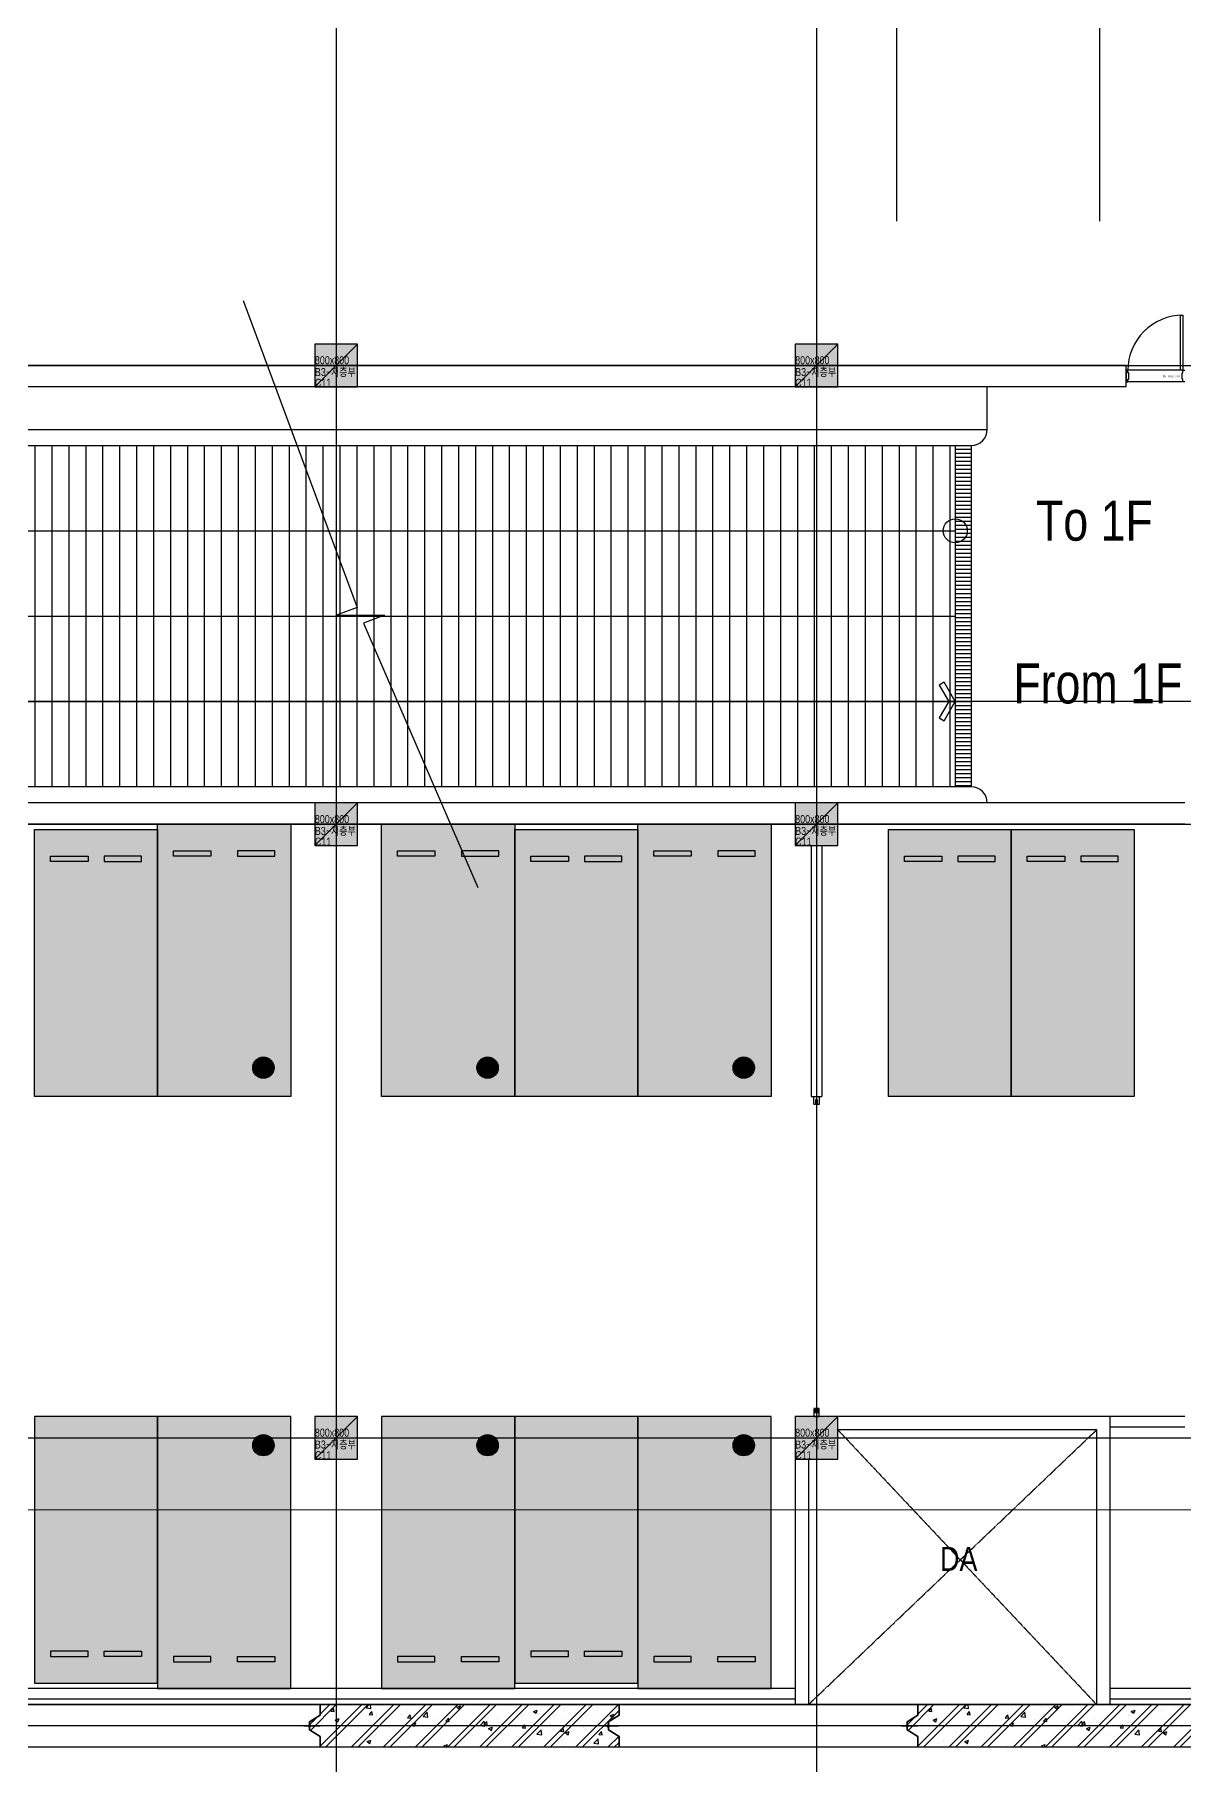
# Model space of a CAD drawing. Header units: millimetres. Extents: x -20379 to 476967, y -520228 to 220376.
# Drawn here: x 305094 to 326638, y -500660 to -468221 of the extents above; entities that cross this region are included whole.
import ezdxf
from ezdxf.enums import TextEntityAlignment as Align

# ---------------------------------------------------------------- set-up
doc = ezdxf.new("R2010")
doc.units = ezdxf.units.MM
doc.header["$MEASUREMENT"] = 0
for name, pattern in [('$0$X-COL-B2$0$HID', [1.5, 1, -0.5]), ('$0$X-F_EXIT_B2F$0$18$0$STYLE_19', [0.83328, 0.41656, -0.41672]), ('$0$X-GRID_B3~B1$0$CENTER2', [1.125, 0.75, -0.125, 0.125, -0.125])]:
    doc.linetypes.add(name, pattern=pattern)
doc.layers.get('Defpoints').update_dxf_attribs({"color": 145, "lineweight": 9})
doc.layers.add('$0$NDC_S_HATCH MATERIAL', color=8, linetype='Continuous', lineweight=9)
for name, color, linetype in [('$0$X-COL-B2$0$A-254', 254, 'Continuous'), ('$0$X-COL-B2$0$A-COL', 2, 'Continuous'), ('$0$X-COL-B2$0$A-CON', 2, 'Continuous'), ('$0$X-COL-B2$0$A-DOOR', 4, 'Continuous'), ('$0$X-COL-B2$0$A-DOORF', 9, 'Continuous'), ('$0$X-COL-B2$0$A-ELE4', 8, 'Continuous'), ('$0$X-COL-B2$0$A-HID1', 7, '$0$X-COL-B2$0$HID'), ('$0$X-DIAPHGRAM Wall PLAN$0$A-COL', 2, 'Continuous'), ('$0$X-DIAPHGRAM Wall PLAN$0$A-HAT', 9, 'Continuous'), ('$0$X-F_EXIT_B2F$0$A-SHUTTER', 4, 'Continuous'), ('$0$X-GRID_B3~B1$0$A-CEN1', 1, '$0$X-GRID_B3~B1$0$CENTER2'), ('$0$X-INT-B2$0$A-252', 252, 'Continuous'), ('$0$X-INT-B2$0$A-ELE4', 8, 'Continuous'), ('$0$X-INT-B2$0$A-PARK', 5, 'Continuous'), ('$0$X-INT-B2$0$A-PARK(\\M+3C8AE\\M+3C0E5)', 5, 'Continuous'), ('$0$X-INT-B2$0$A-SYM', 7, 'Continuous'), ('$0$X-INT-B2$0$A-WALB', 3, 'Continuous')]:
    doc.layers.add(name, color=color, linetype=linetype)
doc.styles.add('$0$X-COL-B2$0$Hrtext', font='arial.ttf', dxfattribs={"width": 0.8})
doc.styles.add('$0$X-COL-B2$0$X-PLAN$0$Standard', font='')
doc.styles.add('$0$X-GRID_B3~B1$0$Heerim', font='', dxfattribs={"width": 0.8})
doc.styles.add('$0$X-INT-B2$0$Hrtext', font='arial.ttf', dxfattribs={"width": 0.8})
doc.styles.get('$0$X-COL-B2$0$X-PLAN$0$Standard').set_extended_font_data('DotumChe')
doc.styles.get('$0$X-GRID_B3~B1$0$Heerim').set_extended_font_data('Dotum')

# ---------------------------------------------------------------- blocks, each defined once
blk = doc.blocks.new('$0$258')
at = {"layer": '$0$X-COL-B2$0$A-254'}
h = blk.add_hatch(color=256, dxfattribs=at)
h.dxf.hatch_style = 1
h.paths.add_polyline_path([(409447, -160731), (408647, -160731), (408647, -161531), (409447, -161531)])
h = blk.add_hatch(color=256, dxfattribs=at)
h.dxf.hatch_style = 1
h.paths.add_polyline_path([(418447, -160731), (417647, -160731), (417647, -161531), (418447, -161531)])
h = blk.add_hatch(color=256, dxfattribs=at)
h.dxf.hatch_style = 1
h.paths.add_polyline_path([(409447, -169331), (408647, -169331), (408647, -170131), (409447, -170131)])
h = blk.add_hatch(color=256, dxfattribs=at)
h.dxf.hatch_style = 1
h.paths.add_polyline_path([(418447, -169331), (417647, -169331), (417647, -170131), (418447, -170131)])
h = blk.add_hatch(color=256, dxfattribs=at)
h.dxf.hatch_style = 1
h.paths.add_polyline_path([(409447, -180831), (408647, -180831), (408647, -181631), (409447, -181631)])
h = blk.add_hatch(color=256, dxfattribs=at)
h.dxf.hatch_style = 1
h.paths.add_polyline_path([(418447, -180831), (417647, -180831), (417647, -181631), (418447, -181631)])
at = {"layer": '$0$X-INT-B2$0$A-PARK'}
h = blk.add_hatch(color=254, dxfattribs=at)
h.dxf.hatch_style = 1
h.paths.add_polyline_path([(405697, -169831), (405697, -174831), (403397, -174831), (403397, -169831)])
h = blk.add_hatch(color=254, dxfattribs=at)
h.dxf.hatch_style = 1
h.paths.add_polyline_path([(414697, -169831), (414697, -174831), (412397, -174831), (412397, -169831)])
h = blk.add_hatch(color=254, dxfattribs=at)
h.dxf.hatch_style = 1
h.paths.add_polyline_path([(421697, -169831), (421697, -174831), (419397, -174831), (419397, -169831)])
h = blk.add_hatch(color=254, dxfattribs=at)
h.dxf.hatch_style = 1
h.paths.add_polyline_path([(423997, -169831), (423997, -174831), (421697, -174831), (421697, -169831)])
h = blk.add_hatch(color=254, dxfattribs=at)
h.dxf.hatch_style = 1
h.paths.add_polyline_path([(405697, -185831), (405697, -180831), (403397, -180831), (403397, -185831)])
h = blk.add_hatch(color=254, dxfattribs=at)
h.dxf.hatch_style = 1
h.paths.add_polyline_path([(414697, -185831), (414697, -180831), (412397, -180831), (412397, -185831)])
at = {"layer": '$0$X-INT-B2$0$A-PARK(\\M+3C8AE\\M+3C0E5)'}
h = blk.add_hatch(color=251, dxfattribs=at)
h.dxf.hatch_style = 1
edge = h.paths.add_edge_path()
edge.add_arc((407684, -174292), 200, 0, 360)
h = blk.add_hatch(color=251, dxfattribs=at)
h.dxf.hatch_style = 1
edge = h.paths.add_edge_path()
edge.add_arc((411884, -174292), 200, 0, 360)
h = blk.add_hatch(color=251, dxfattribs=at)
h.dxf.hatch_style = 1
edge = h.paths.add_edge_path()
edge.add_arc((416684, -174292), 200, 0, 360)
h = blk.add_hatch(color=251, dxfattribs=at)
h.dxf.hatch_style = 1
edge = h.paths.add_edge_path()
edge.add_arc((407684, -181369), 200, 0, 360)
h = blk.add_hatch(color=251, dxfattribs=at)
h.dxf.hatch_style = 1
edge = h.paths.add_edge_path()
edge.add_arc((411884, -181369), 200, 0, 360)
h = blk.add_hatch(color=251, dxfattribs=at)
h.dxf.hatch_style = 1
edge = h.paths.add_edge_path()
edge.add_arc((416684, -181369), 200, 0, 360)
h = blk.add_hatch(color=254)
h.dxf.hatch_style = 1
h.paths.add_polyline_path([(408197, -169731), (408197, -174831), (405697, -174831), (405697, -169731)])
h = blk.add_hatch(color=254)
h.dxf.hatch_style = 1
h.paths.add_polyline_path([(412397, -169731), (412397, -174831), (409897, -174831), (409897, -169731)])
h = blk.add_hatch(color=254)
h.dxf.hatch_style = 1
h.paths.add_polyline_path([(417197, -169731), (417197, -174831), (414697, -174831), (414697, -169731)])
h = blk.add_hatch(color=254)
h.dxf.hatch_style = 1
h.paths.add_polyline_path([(408197, -185931), (408197, -180831), (405697, -180831), (405697, -185931)])
h = blk.add_hatch(color=254)
h.dxf.hatch_style = 1
h.paths.add_polyline_path([(412397, -185931), (412397, -180831), (409897, -180831), (409897, -185931)])
h = blk.add_hatch(color=254)
h.dxf.hatch_style = 1
h.paths.add_polyline_path([(417197, -185931), (417197, -180831), (414697, -180831), (414697, -185931)])
at = {"layer": '$0$X-COL-B2$0$A-COL'}
for p, q in [((409447, -160731), (408647, -160731)), ((408647, -160731), (408647, -161531)), ((409447, -161531), (409447, -160731)), ((418447, -160731), (417647, -160731)), ((417647, -160731), (417647, -161531)), ((418447, -161531), (418447, -160731)), ((408647, -161531), (409447, -161531)), ((417647, -161531), (418447, -161531)), ((409447, -169331), (408647, -169331)), ((408647, -169331), (408647, -170131)), ((409447, -170131), (409447, -169331)), ((418447, -169331), (417647, -169331)), ((417647, -169331), (417647, -170131)), ((418447, -170131), (418447, -169331)), ((408647, -170131), (409447, -170131)), ((417647, -170131), (418447, -170131)), ((409447, -180831), (408647, -180831)), ((408647, -180831), (408647, -181631)), ((409447, -181631), (409447, -180831)), ((418447, -180831), (417647, -180831)), ((417647, -180831), (417647, -181631)), ((418447, -181631), (418447, -180831)), ((408647, -181631), (409447, -181631)), ((417647, -181631), (418447, -181631))]:
    blk.add_line(p, q, dxfattribs=at)
at = {"layer": '$0$X-COL-B2$0$A-CON', "ltscale": 10}
for p, q in [((423847, -161131), (392547, -161131)), ((423847, -161531), (423847, -161131)), ((423847, -161531), (392547, -161531)), ((424947, -169331), (390647, -169331)), ((424947, -169731), (390647, -169731)), ((423547, -180831), (418447, -180831)), ((423547, -186232), (423547, -180831)), ((423297, -181081), (418447, -181081)), ((423297, -186231), (423297, -181081)), ((417647, -181631), (417647, -186232)), ((417897, -181631), (417897, -186231)), ((553347, -186231), (336747, -186231)), ((554147, -187031), (335947, -187031))]:
    blk.add_line(p, q, dxfattribs=at)
at = {"layer": '$0$X-COL-B2$0$A-DOOR'}
for p, q in [((424867, -161221), (424867, -160191)), ((424867, -160191), (424912, -160191)), ((424912, -160191), (424912, -161221)), ((423882, -161221), (423847, -161221)), ((423847, -161221), (423847, -161441)), ((423847, -161441), (423882, -161441)), ((423882, -161271), (423882, -161221)), ((423897, -161271), (423882, -161271)), ((423882, -161441), (423882, -161391)), ((423882, -161391), (423897, -161391)), ((423897, -161391), (423897, -161271)), ((424912, -161221), (424867, -161221)), ((424897, -161391), (424897, -161271)), ((424897, -161271), (424912, -161271)), ((424912, -161391), (424897, -161391)), ((424912, -161271), (424912, -161221)), ((424912, -161221), (424947, -161221)), ((424912, -161441), (424912, -161391)), ((424947, -161441), (424912, -161441))]:
    blk.add_line(p, q, dxfattribs=at)
at = {"layer": '$0$X-COL-B2$0$A-DOORF'}
blk.add_arc((424911, -161221), 1030, 89.9893, 180.0107, dxfattribs=at)
at = {"layer": '$0$X-COL-B2$0$A-ELE4'}
for p, q in [((424912, -161221), (423882, -161221)), ((424912, -161441), (423882, -161441))]:
    blk.add_line(p, q, dxfattribs=at)
at = {"layer": '$0$X-COL-B2$0$A-HID1'}
for p, q in [((423297, -181081), (417897, -186231)), ((423297, -186231), (418447, -181081))]:
    blk.add_line(p, q, dxfattribs=at)
at = {"layer": '$0$X-DIAPHGRAM Wall PLAN$0$A-COL'}
for p, q in [((553347, -186231), (336747, -186231)), ((554147, -187031), (335947, -187031))]:
    blk.add_line(p, q, dxfattribs=at)
at = {"layer": '$0$X-DIAPHGRAM Wall PLAN$0$A-COL', "ltscale": 0.01}
for p, q in [((403147, -186231), (408747, -186231)), ((408747, -186431), (408547, -186556)), ((408547, -186556), (408747, -186431)), ((408747, -186231), (408747, -186431)), ((408747, -186431), (408747, -186231)), ((408747, -186231), (414347, -186231)), ((414347, -186431), (414147, -186556)), ((414147, -186556), (414347, -186431)), ((414347, -186231), (414347, -186431)), ((414347, -186431), (414347, -186231)), ((414347, -186231), (419947, -186231)), ((419947, -186431), (419747, -186556)), ((419747, -186556), (419947, -186431)), ((419947, -186231), (419947, -186431)), ((419947, -186431), (419947, -186231)), ((419947, -186231), (425547, -186231)), ((408547, -186556), (408547, -186706)), ((408547, -186706), (408547, -186556)), ((408547, -186706), (408747, -186831)), ((408747, -186831), (408547, -186706)), ((408747, -186831), (408747, -187031)), ((408747, -187031), (408747, -186831)), ((414147, -186556), (414147, -186706)), ((414147, -186706), (414147, -186556)), ((414147, -186706), (414347, -186831)), ((414347, -186831), (414147, -186706)), ((414347, -186831), (414347, -187031)), ((414347, -187031), (414347, -186831)), ((419747, -186556), (419747, -186706)), ((419747, -186706), (419747, -186556)), ((419747, -186706), (419947, -186831)), ((419947, -186831), (419747, -186706)), ((419947, -186831), (419947, -187031)), ((419947, -187031), (419947, -186831)), ((408747, -187031), (403147, -187031)), ((414347, -187031), (408747, -187031)), ((419947, -187031), (414347, -187031)), ((425547, -187031), (419947, -187031))]:
    blk.add_line(p, q, dxfattribs=at)
at = {"layer": '$0$X-DIAPHGRAM Wall PLAN$0$A-COL', "ltscale": 50}
for p, q in [((408654, -186631), (408354, -186631)), ((408439, -186631), (408739, -186631)), ((414254, -186631), (413954, -186631)), ((414039, -186631), (414339, -186631)), ((419854, -186631), (419554, -186631)), ((419639, -186631), (419939, -186631))]:
    blk.add_line(p, q, dxfattribs=at)
for centre, start, end in [((408547, -186631), 0, 180), ((408547, -186631), 360, 180), ((408547, -186631), 180, 0), ((408547, -186631), 180, 360), ((414147, -186631), 0, 180), ((414147, -186631), 360, 180), ((414147, -186631), 180, 0), ((414147, -186631), 180, 360), ((419747, -186631), 0, 180), ((419747, -186631), 360, 180), ((419747, -186631), 180, 0), ((419747, -186631), 180, 360)]:
    blk.add_arc(centre, 20, start, end, dxfattribs=at)
at = {"layer": '$0$X-DIAPHGRAM Wall PLAN$0$A-HAT', "linetype": 'Continuous'}
for p, q in [((408547, -186609), (408689, -186467)), ((408563, -186716), (409048, -186231)), ((408747, -186409), (408925, -186231)), ((408747, -187010), (409526, -186231)), ((408799, -186425), (408799, -186425)), ((408849, -187031), (409649, -186231)), ((408949, -186354), (408998, -186297)), ((408949, -186354), (409009, -186360)), ((409009, -186360), (408998, -186297)), ((409030, -186521), (409100, -186494)), ((409030, -186521), (409080, -186554)), ((409080, -186554), (409100, -186494)), ((409327, -187031), (410127, -186231)), ((409332, -186448), (409332, -186448)), ((409450, -187031), (410250, -186231)), ((409607, -186289), (409663, -186231)), ((409607, -186289), (409696, -186303)), ((409667, -186417), (409715, -186360)), ((409667, -186417), (409726, -186422)), ((409696, -186303), (409688, -186231)), ((409726, -186422), (409715, -186360)), ((409751, -186487), (409751, -186487)), ((409800, -186454), (409800, -186454)), ((409805, -186440), (409805, -186440)), ((409866, -186470), (409866, -186470)), ((409919, -186231), (409920, -186232)), ((409920, -186232), (409921, -186231)), ((409928, -187031), (410728, -186231)), ((410051, -187031), (410851, -186231)), ((410051, -186421), (410051, -186421)), ((410265, -186417), (410265, -186417)), ((410384, -186480), (410432, -186422)), ((410384, -186480), (410444, -186485)), ((410388, -186340), (410388, -186340)), ((410400, -186493), (410400, -186493)), ((410429, -186372), (410429, -186372)), ((410444, -186485), (410432, -186422)), ((410529, -187031), (411329, -186231)), ((410652, -187031), (411452, -186231)), ((410674, -186455), (410752, -186374)), ((410674, -186455), (410763, -186469)), ((410763, -186469), (410752, -186374)), ((410770, -186353), (410770, -186353)), ((410934, -186515), (410934, -186515)), ((410971, -186240), (410971, -186240)), ((411061, -186288), (411061, -186288)), ((411101, -186543), (411149, -186485)), ((411130, -187031), (411930, -186231)), ((411161, -186548), (411149, -186485)), ((411211, -186459), (411211, -186459)), ((411253, -187031), (412053, -186231)), ((411289, -186278), (411289, -186278)), ((411308, -186278), (411378, -186251)), ((411308, -186278), (411357, -186312)), ((411311, -186255), (411311, -186255)), ((411357, -186312), (411378, -186252)), ((411731, -187031), (412531, -186231)), ((411794, -186359), (411794, -186359)), ((411854, -187031), (412654, -186231)), ((412058, -186517), (412058, -186517)), ((412296, -186476), (412296, -186476)), ((412309, -186484), (412309, -186484)), ((412332, -187031), (413132, -186231)), ((412377, -186259), (412377, -186259)), ((412455, -187031), (413255, -186231)), ((412687, -186434), (412687, -186434)), ((412745, -186358), (412815, -186332)), ((412745, -186358), (412794, -186392)), ((412794, -186392), (412815, -186332)), ((412815, -186401), (412815, -186401)), ((412933, -187031), (413733, -186231)), ((413056, -187031), (413856, -186231)), ((413319, -186351), (413319, -186351)), ((413328, -186331), (413328, -186331)), ((413343, -186509), (413343, -186509)), ((413479, -186231), (413479, -186231)), ((413534, -187031), (414334, -186231)), ((413569, -186318), (413569, -186318)), ((413657, -187031), (414347, -186341)), ((413833, -186267), (413833, -186267)), ((413926, -186409), (413926, -186409)), ((413948, -186268), (413948, -186268)), ((414013, -186254), (414013, -186254)), ((414182, -186439), (414252, -186412)), ((414182, -186439), (414232, -186472)), ((414232, -186472), (414252, -186412)), ((419747, -186609), (419889, -186467)), ((419763, -186716), (420248, -186231)), ((419947, -186409), (420125, -186231)), ((419947, -187010), (420726, -186231)), ((419999, -186425), (419999, -186425)), ((420049, -187031), (420849, -186231)), ((420149, -186354), (420198, -186297)), ((420149, -186354), (420209, -186360)), ((420209, -186360), (420198, -186297)), ((420230, -186521), (420300, -186494)), ((420230, -186521), (420280, -186554)), ((420280, -186554), (420300, -186494)), ((420527, -187031), (421327, -186231)), ((420532, -186448), (420532, -186448)), ((420650, -187031), (421450, -186231)), ((420807, -186289), (420863, -186231)), ((420807, -186289), (420896, -186303)), ((420867, -186417), (420915, -186360)), ((420867, -186417), (420926, -186422)), ((420896, -186303), (420888, -186231)), ((420926, -186422), (420915, -186360)), ((420951, -186487), (420951, -186487)), ((421000, -186454), (421000, -186454)), ((421005, -186440), (421005, -186440)), ((421066, -186470), (421066, -186470)), ((421119, -186231), (421120, -186232)), ((421120, -186232), (421121, -186231)), ((421128, -187031), (421928, -186231)), ((421251, -187031), (422051, -186231)), ((421251, -186421), (421251, -186421)), ((421465, -186417), (421465, -186417)), ((421584, -186480), (421632, -186422)), ((421584, -186480), (421644, -186485)), ((421588, -186340), (421588, -186340)), ((421600, -186493), (421600, -186493)), ((421629, -186372), (421629, -186372)), ((421644, -186485), (421632, -186422)), ((421729, -187031), (422529, -186231)), ((421852, -187031), (422652, -186231)), ((421874, -186455), (421952, -186374)), ((421874, -186455), (421963, -186469)), ((421963, -186469), (421952, -186374)), ((421970, -186353), (421970, -186353)), ((422134, -186515), (422134, -186515)), ((422171, -186240), (422171, -186240)), ((422261, -186288), (422261, -186288)), ((422301, -186543), (422349, -186485)), ((422330, -187031), (423130, -186231)), ((422361, -186548), (422349, -186485)), ((422411, -186459), (422411, -186459)), ((422453, -187031), (423253, -186231)), ((422489, -186278), (422489, -186278)), ((422508, -186278), (422578, -186251)), ((422508, -186278), (422557, -186312)), ((422511, -186255), (422511, -186255)), ((422557, -186312), (422578, -186252)), ((422931, -187031), (423731, -186231)), ((422994, -186359), (422994, -186359)), ((423054, -187031), (423854, -186231)), ((423258, -186517), (423258, -186517)), ((423496, -186476), (423496, -186476)), ((423509, -186484), (423509, -186484)), ((423532, -187031), (424332, -186231)), ((423577, -186259), (423577, -186259)), ((423655, -187031), (424455, -186231)), ((423887, -186434), (423887, -186434)), ((423945, -186358), (424015, -186332)), ((423945, -186358), (423994, -186392)), ((423994, -186392), (424015, -186332)), ((424015, -186401), (424015, -186401)), ((424133, -187031), (424933, -186231)), ((424256, -187031), (425056, -186231)), ((424519, -186351), (424519, -186351)), ((424528, -186331), (424528, -186331)), ((424543, -186509), (424543, -186509)), ((424679, -186231), (424679, -186231)), ((424734, -187031), (425534, -186231)), ((424769, -186318), (424769, -186318)), ((424857, -187031), (425547, -186341)), ((408639, -186640), (408639, -186640)), ((408727, -186626), (408727, -186626)), ((408790, -186587), (408790, -186587)), ((409169, -186538), (409169, -186538)), ((409222, -186540), (409222, -186540)), ((409232, -186562), (409232, -186562)), ((409462, -186760), (409462, -186760)), ((409739, -186820), (409739, -186820)), ((409787, -186816), (409787, -186816)), ((410045, -186660), (410045, -186660)), ((410166, -186766), (410166, -186766)), ((410253, -186749), (410253, -186749)), ((410467, -186601), (410537, -186574)), ((410467, -186601), (410517, -186634)), ((410517, -186635), (410537, -186574)), ((410628, -186560), (410628, -186560)), ((410758, -186685), (410758, -186685)), ((410798, -186683), (410798, -186683)), ((411048, -186650), (411048, -186650)), ((411101, -186543), (411161, -186548)), ((411277, -186610), (411277, -186610)), ((411427, -186600), (411427, -186600)), ((411468, -186538), (411468, -186538)), ((411593, -186809), (411593, -186809)), ((411742, -186620), (411820, -186539)), ((411742, -186620), (411831, -186634)), ((411790, -186540), (411790, -186540)), ((411819, -186605), (411867, -186548)), ((411819, -186605), (411878, -186611)), ((411831, -186634), (411820, -186539)), ((411878, -186611), (411867, -186548)), ((411904, -186681), (411974, -186654)), ((411904, -186681), (411954, -186715)), ((411954, -186715), (411974, -186654)), ((412002, -186560), (412002, -186560)), ((412176, -186709), (412176, -186709)), ((412283, -186809), (412283, -186809)), ((412424, -186828), (412424, -186828)), ((412535, -186583), (412535, -186583)), ((412536, -186668), (412584, -186611)), ((412536, -186668), (412596, -186673)), ((412596, -186673), (412584, -186611)), ((412759, -186609), (412759, -186609)), ((412803, -186734), (412803, -186734)), ((412809, -186786), (412887, -186705)), ((412809, -186786), (412898, -186800)), ((412898, -186800), (412887, -186705)), ((413056, -186745), (413056, -186745)), ((413069, -186605), (413069, -186605)), ((413253, -186731), (413301, -186673)), ((413253, -186731), (413313, -186736)), ((413313, -186736), (413301, -186673)), ((413306, -186712), (413306, -186712)), ((413316, -186664), (413316, -186664)), ((413342, -186761), (413412, -186734)), ((413342, -186761), (413391, -186795)), ((413391, -186795), (413412, -186734)), ((413603, -186628), (413603, -186628)), ((413685, -186663), (413685, -186663)), ((413821, -186600), (413821, -186600)), ((413970, -186794), (414018, -186736)), ((413970, -186794), (414030, -186799)), ((414030, -186799), (414018, -186736)), ((414135, -187031), (414340, -186826)), ((414137, -186651), (414137, -186651)), ((419839, -186640), (419839, -186640)), ((419927, -186626), (419927, -186626)), ((419990, -186587), (419990, -186587)), ((420369, -186538), (420369, -186538)), ((420422, -186540), (420422, -186540)), ((420432, -186562), (420432, -186562)), ((420662, -186760), (420662, -186760)), ((420939, -186820), (420939, -186820)), ((420987, -186816), (420987, -186816)), ((421245, -186660), (421245, -186660)), ((421366, -186766), (421366, -186766)), ((421453, -186749), (421453, -186749)), ((421667, -186601), (421737, -186574)), ((421667, -186601), (421717, -186634)), ((421717, -186635), (421737, -186574)), ((421828, -186560), (421828, -186560)), ((421958, -186685), (421958, -186685)), ((421998, -186683), (421998, -186683)), ((422248, -186650), (422248, -186650)), ((422301, -186543), (422361, -186548)), ((422477, -186610), (422477, -186610)), ((422627, -186600), (422627, -186600)), ((422668, -186538), (422668, -186538)), ((422793, -186809), (422793, -186809)), ((422942, -186620), (423020, -186539)), ((422942, -186620), (423031, -186634)), ((422990, -186540), (422990, -186540)), ((423019, -186605), (423067, -186548)), ((423019, -186605), (423078, -186611)), ((423031, -186634), (423020, -186539)), ((423078, -186611), (423067, -186548)), ((423104, -186681), (423174, -186654)), ((423104, -186681), (423154, -186715)), ((423154, -186715), (423174, -186654)), ((423202, -186560), (423202, -186560)), ((423376, -186709), (423376, -186709)), ((423483, -186809), (423483, -186809)), ((423624, -186828), (423624, -186828)), ((423735, -186583), (423735, -186583)), ((423736, -186668), (423784, -186611)), ((423736, -186668), (423796, -186673)), ((423796, -186673), (423784, -186611)), ((423959, -186609), (423959, -186609)), ((424003, -186734), (424003, -186734)), ((424009, -186786), (424087, -186705)), ((424009, -186786), (424098, -186800)), ((424098, -186800), (424087, -186705)), ((424256, -186745), (424256, -186745)), ((424269, -186605), (424269, -186605)), ((424453, -186731), (424501, -186673)), ((424453, -186731), (424513, -186736)), ((424513, -186736), (424501, -186673)), ((424506, -186712), (424506, -186712)), ((424516, -186664), (424516, -186664)), ((424542, -186761), (424612, -186734)), ((424542, -186761), (424591, -186795)), ((424591, -186795), (424612, -186734)), ((424803, -186628), (424803, -186628)), ((424885, -186663), (424885, -186663)), ((408878, -186860), (408878, -186860)), ((408906, -186932), (408906, -186932)), ((409138, -186959), (409138, -186959)), ((409220, -186895), (409220, -186895)), ((409537, -186849), (409537, -186849)), ((409627, -186923), (409697, -186897)), ((409627, -186923), (409677, -186957)), ((409672, -186981), (409672, -186981)), ((409677, -186957), (409697, -186897)), ((410205, -187004), (410205, -187004)), ((410427, -187010), (410427, -187010)), ((410739, -187026), (410739, -187026)), ((410745, -187018), (410745, -187018)), ((411010, -186910), (411010, -186910)), ((411064, -187004), (411134, -186977)), ((411064, -187004), (411105, -187031)), ((411116, -187031), (411134, -186977)), ((411164, -186994), (411164, -186994)), ((411265, -186943), (411265, -186943)), ((411778, -186873), (411778, -186873)), ((411795, -186911), (411795, -186911)), ((412046, -186878), (412046, -186878)), ((413304, -186996), (413304, -186996)), ((413809, -186932), (413809, -186932)), ((413876, -186951), (413954, -186870)), ((413876, -186951), (413965, -186965)), ((413884, -187006), (413884, -187006)), ((413965, -186965), (413954, -186870)), ((414054, -186974), (414054, -186974)), ((414258, -187031), (414347, -186942)), ((414304, -186941), (414304, -186941)), ((414329, -186857), (414329, -186857)), ((420078, -186860), (420078, -186860)), ((420106, -186932), (420106, -186932)), ((420338, -186959), (420338, -186959)), ((420420, -186895), (420420, -186895)), ((420737, -186849), (420737, -186849)), ((420827, -186923), (420897, -186897)), ((420827, -186923), (420877, -186957)), ((420872, -186981), (420872, -186981)), ((420877, -186957), (420897, -186897)), ((421405, -187004), (421405, -187004)), ((421627, -187010), (421627, -187010)), ((421939, -187026), (421939, -187026)), ((421945, -187018), (421945, -187018)), ((422210, -186910), (422210, -186910)), ((422264, -187004), (422334, -186977)), ((422264, -187004), (422305, -187031)), ((422316, -187031), (422334, -186977)), ((422364, -186994), (422364, -186994)), ((422465, -186943), (422465, -186943)), ((422978, -186873), (422978, -186873)), ((422995, -186911), (422995, -186911)), ((423246, -186878), (423246, -186878)), ((424504, -186996), (424504, -186996))]:
    blk.add_line(p, q, dxfattribs=at)
at = {"layer": '$0$X-F_EXIT_B2F$0$A-SHUTTER', "linetype": '$0$X-F_EXIT_B2F$0$18$0$STYLE_19'}
for p, q in [((417997, -174981), (417997, -174831)), ((417997, -174831), (418097, -174831)), ((418097, -174831), (418097, -174981)), ((418027, -174981), (417997, -174981)), ((418067, -174891), (418027, -174891)), ((418027, -174891), (418027, -174981)), ((418047, -174891), (418047, -180771)), ((418067, -174981), (418067, -174891)), ((418097, -174981), (418067, -174981)), ((418027, -180681), (417997, -180681)), ((417997, -180681), (417997, -180831)), ((418027, -180771), (418027, -180681)), ((418067, -180681), (418067, -180771)), ((418097, -180681), (418067, -180681)), ((418097, -180831), (418097, -180681)), ((417997, -180831), (418097, -180831)), ((418067, -180771), (418027, -180771))]:
    blk.add_line(p, q, dxfattribs=at)
at = {"layer": '$0$X-GRID_B3~B1$0$A-CEN1', "ltscale": 10}
for p, q in [((409047, -71986), (409047, -206938)), ((418047, -71986), (418047, -206938)), ((419547, -71986), (419547, -158431)), ((423347, -71986), (423347, -158431)), ((324908, -161131), (442147, -161131)), ((565437, -167431), (324908, -167431)), ((324908, -169731), (442147, -169731)), ((324908, -181231), (442147, -181231)), ((565437, -186631), (324908, -186631))]:
    blk.add_line(p, q, dxfattribs=at)
at = {"layer": '$0$X-INT-B2$0$A-252', "linetype": 'Continuous'}
for p, q in [((403400, -162631), (403400, -169031)), ((403718, -162631), (403718, -169031)), ((404035, -162631), (404035, -169031)), ((404353, -162631), (404353, -169031)), ((404670, -162631), (404670, -169031)), ((404988, -162631), (404988, -169031)), ((405305, -162631), (405305, -169031)), ((405623, -162631), (405623, -169031)), ((405940, -162631), (405940, -169031)), ((406258, -162631), (406258, -169031)), ((406575, -162631), (406575, -169031)), ((406893, -162631), (406893, -169031)), ((407210, -162631), (407210, -169031)), ((407528, -162631), (407528, -169031)), ((407845, -162631), (407845, -169031)), ((408163, -162631), (408163, -169031)), ((408480, -162631), (408480, -169031)), ((408798, -162631), (408798, -169031)), ((409115, -162631), (409115, -169031)), ((409433, -162631), (409433, -169031)), ((409750, -162631), (409750, -169031)), ((410068, -162631), (410068, -169031)), ((410385, -162631), (410385, -169031)), ((410703, -162631), (410703, -169031)), ((411020, -162631), (411020, -169031)), ((411338, -162631), (411338, -169031)), ((411655, -162631), (411655, -169031)), ((411973, -162631), (411973, -169031)), ((412290, -162631), (412290, -169031)), ((412608, -162631), (412608, -169031)), ((412925, -162631), (412925, -169031)), ((413243, -162631), (413243, -169031)), ((413560, -162631), (413560, -169031)), ((413878, -162631), (413878, -169031)), ((414195, -162631), (414195, -169031)), ((414513, -162631), (414513, -169031)), ((414830, -162631), (414830, -169031)), ((415148, -162631), (415148, -169031)), ((415465, -162631), (415465, -169031)), ((415783, -162631), (415783, -169031)), ((416100, -162631), (416100, -169031)), ((416418, -162631), (416418, -169031)), ((416735, -162631), (416735, -169031)), ((417053, -162631), (417053, -169031)), ((417370, -162631), (417370, -169031)), ((417688, -162631), (417688, -169031)), ((418005, -162631), (418005, -169031)), ((418323, -162631), (418323, -169031)), ((418640, -162631), (418640, -169031)), ((418958, -162631), (418958, -169031)), ((419275, -162631), (419275, -169031)), ((419593, -162631), (419593, -169031)), ((419910, -162631), (419910, -169031)), ((420228, -162631), (420228, -169031)), ((420545, -162631), (420545, -169031))]:
    blk.add_line(p, q, dxfattribs=at)
at = {"layer": '$0$X-INT-B2$0$A-ELE4'}
for p, q in [((421247, -162331), (421247, -161531)), ((393447, -162331), (421247, -162331)), ((421247, -162331), (421247, -162331)), ((393747, -162631), (420947, -162631)), ((420647, -162631), (420647, -169031)), ((420947, -162631), (420947, -169031)), ((397147, -165831), (420647, -165831)), ((420947, -169031), (393747, -169031)), ((421247, -169331), (421247, -169331))]:
    blk.add_line(p, q, dxfattribs=at)
at = {"layer": '$0$X-INT-B2$0$A-ELE4', "linetype": 'Continuous'}
for p, q in [((420647, -162703), (420947, -162703)), ((420647, -162778), (420947, -162778)), ((420647, -162853), (420947, -162853)), ((420647, -162928), (420947, -162928)), ((420647, -163003), (420947, -163003)), ((420647, -163078), (420947, -163078)), ((420647, -163153), (420947, -163153)), ((420647, -163228), (420947, -163228)), ((420647, -163303), (420947, -163303)), ((420647, -163378), (420947, -163378)), ((420647, -163453), (420947, -163453)), ((420647, -163528), (420947, -163528)), ((420647, -163603), (420947, -163603)), ((420647, -163678), (420947, -163678)), ((420647, -163753), (420947, -163753)), ((420647, -163828), (420947, -163828)), ((420647, -163903), (420947, -163903)), ((420647, -163978), (420947, -163978)), ((420647, -164053), (420947, -164053)), ((420647, -164128), (420947, -164128)), ((420647, -164203), (420947, -164203)), ((420647, -164278), (420947, -164278)), ((420647, -164353), (420947, -164353)), ((420647, -164428), (420947, -164428)), ((420647, -164503), (420947, -164503)), ((420647, -164578), (420947, -164578)), ((420647, -164653), (420947, -164653)), ((420647, -164728), (420947, -164728)), ((420647, -164803), (420947, -164803)), ((420647, -164878), (420947, -164878)), ((420647, -164953), (420947, -164953)), ((420647, -165028), (420947, -165028)), ((420647, -165103), (420947, -165103)), ((420647, -165178), (420947, -165178)), ((420647, -165253), (420947, -165253)), ((420647, -165328), (420947, -165328)), ((420647, -165403), (420947, -165403)), ((420647, -165478), (420947, -165478)), ((420647, -165553), (420947, -165553)), ((420647, -165628), (420947, -165628)), ((420647, -165703), (420947, -165703)), ((420647, -165778), (420947, -165778)), ((420647, -165853), (420947, -165853)), ((420647, -165928), (420947, -165928)), ((420647, -166003), (420947, -166003)), ((420647, -166078), (420947, -166078)), ((420647, -166153), (420947, -166153)), ((420647, -166228), (420947, -166228)), ((420647, -166303), (420947, -166303)), ((420647, -166378), (420947, -166378)), ((420647, -166453), (420947, -166453)), ((420647, -166528), (420947, -166528)), ((420647, -166603), (420947, -166603)), ((420647, -166678), (420947, -166678)), ((420647, -166753), (420947, -166753)), ((420647, -166828), (420947, -166828)), ((420647, -166903), (420947, -166903)), ((420647, -166978), (420947, -166978)), ((420647, -167053), (420947, -167053)), ((420647, -167128), (420947, -167128)), ((420647, -167203), (420947, -167203)), ((420647, -167278), (420947, -167278)), ((420647, -167353), (420947, -167353)), ((420647, -167428), (420947, -167428)), ((420647, -167503), (420947, -167503)), ((420647, -167578), (420947, -167578)), ((420647, -167653), (420947, -167653)), ((420647, -167728), (420947, -167728)), ((420647, -167803), (420947, -167803)), ((420647, -167878), (420947, -167878)), ((420647, -167953), (420947, -167953)), ((420647, -168028), (420947, -168028)), ((420647, -168103), (420947, -168103)), ((420647, -168178), (420947, -168178)), ((420647, -168253), (420947, -168253)), ((420647, -168328), (420947, -168328)), ((420647, -168403), (420947, -168403)), ((420647, -168478), (420947, -168478)), ((420647, -168553), (420947, -168553)), ((420647, -168628), (420947, -168628)), ((420647, -168703), (420947, -168703)), ((420647, -168778), (420947, -168778)), ((420647, -168853), (420947, -168853)), ((420647, -168928), (420947, -168928)), ((420647, -169003), (420947, -169003))]:
    blk.add_line(p, q, dxfattribs=at)
at = {"layer": '$0$X-INT-B2$0$A-ELE4'}
for centre, start, end in [((420947, -162331), 270, 0), ((420947, -169331), 0, 90)]:
    blk.add_arc(centre, 300, start, end, dxfattribs=at)
at = {"layer": '$0$X-INT-B2$0$A-PARK'}
for p, q in [((403397, -174831), (403397, -169831)), ((403397, -169831), (405697, -169831)), ((405697, -169831), (405697, -174831)), ((412397, -174831), (412397, -169831)), ((412397, -169831), (414697, -169831)), ((414697, -169831), (414697, -174831)), ((419397, -174831), (419397, -169831)), ((419397, -169831), (421697, -169831)), ((421697, -169831), (421697, -174831)), ((421697, -174831), (421697, -169831)), ((421697, -169831), (423997, -169831)), ((423997, -169831), (423997, -174831)), ((403697, -170431), (403697, -170331)), ((403697, -170331), (404397, -170331)), ((404397, -170431), (403697, -170431)), ((404397, -170331), (404397, -170431)), ((404697, -170331), (404697, -170431)), ((405397, -170331), (404697, -170331)), ((404697, -170431), (405397, -170431)), ((405397, -170431), (405397, -170331)), ((412697, -170431), (412697, -170331)), ((412697, -170331), (413397, -170331)), ((413397, -170431), (412697, -170431)), ((413397, -170331), (413397, -170431)), ((413697, -170331), (413697, -170431)), ((414397, -170331), (413697, -170331)), ((413697, -170431), (414397, -170431)), ((414397, -170431), (414397, -170331)), ((419697, -170431), (419697, -170331)), ((419697, -170331), (420397, -170331)), ((420397, -170431), (419697, -170431)), ((420397, -170331), (420397, -170431)), ((420697, -170331), (420697, -170431)), ((421397, -170331), (420697, -170331)), ((420697, -170431), (421397, -170431)), ((421397, -170431), (421397, -170331)), ((421997, -170431), (421997, -170331)), ((421997, -170331), (422697, -170331)), ((422697, -170431), (421997, -170431)), ((422697, -170331), (422697, -170431)), ((422997, -170331), (422997, -170431)), ((423697, -170331), (422997, -170331)), ((422997, -170431), (423697, -170431)), ((423697, -170431), (423697, -170331)), ((405697, -174831), (403397, -174831)), ((414697, -174831), (412397, -174831)), ((421697, -174831), (419397, -174831)), ((423997, -174831), (421697, -174831)), ((405697, -180831), (403397, -180831)), ((403397, -180831), (403397, -185831)), ((405697, -185831), (405697, -180831)), ((414697, -180831), (412397, -180831)), ((412397, -180831), (412397, -185831)), ((414697, -185831), (414697, -180831)), ((404397, -185231), (403697, -185231)), ((403697, -185231), (403697, -185331)), ((403697, -185331), (404397, -185331)), ((404397, -185331), (404397, -185231)), ((404697, -185331), (404697, -185231)), ((404697, -185231), (405397, -185231)), ((405397, -185331), (404697, -185331)), ((405397, -185231), (405397, -185331)), ((413397, -185231), (412697, -185231)), ((412697, -185231), (412697, -185331)), ((412697, -185331), (413397, -185331)), ((413397, -185331), (413397, -185231)), ((413697, -185331), (413697, -185231)), ((413697, -185231), (414397, -185231)), ((414397, -185331), (413697, -185331)), ((414397, -185231), (414397, -185331)), ((403397, -185831), (405697, -185831)), ((412397, -185831), (414697, -185831))]:
    blk.add_line(p, q, dxfattribs=at)
at = {"layer": '$0$X-INT-B2$0$A-PARK(\\M+3C8AE\\M+3C0E5)'}
for p, q in [((405697, -174831), (405697, -169731)), ((405697, -169731), (408197, -169731)), ((408197, -169731), (408197, -174831)), ((409897, -174831), (409897, -169731)), ((409897, -169731), (412397, -169731)), ((412397, -169731), (412397, -174831)), ((414697, -174831), (414697, -169731)), ((414697, -169731), (417197, -169731)), ((417197, -169731), (417197, -174831)), ((405997, -170331), (405997, -170231)), ((405997, -170231), (406697, -170231)), ((406697, -170231), (406697, -170331)), ((407197, -170231), (407197, -170331)), ((407897, -170231), (407197, -170231)), ((407897, -170331), (407897, -170231)), ((410197, -170331), (410197, -170231)), ((410197, -170231), (410897, -170231)), ((410897, -170231), (410897, -170331)), ((411397, -170231), (411397, -170331)), ((412097, -170231), (411397, -170231)), ((412097, -170331), (412097, -170231)), ((414997, -170331), (414997, -170231)), ((414997, -170231), (415697, -170231)), ((415697, -170231), (415697, -170331)), ((416197, -170231), (416197, -170331)), ((416897, -170231), (416197, -170231)), ((416897, -170331), (416897, -170231)), ((406697, -170331), (405997, -170331)), ((407197, -170331), (407897, -170331)), ((410897, -170331), (410197, -170331)), ((411397, -170331), (412097, -170331)), ((415697, -170331), (414997, -170331)), ((416197, -170331), (416897, -170331)), ((408197, -174831), (405697, -174831)), ((412397, -174831), (409897, -174831)), ((417197, -174831), (414697, -174831)), ((408197, -180831), (405697, -180831)), ((405697, -180831), (405697, -185931)), ((408197, -185931), (408197, -180831)), ((412397, -180831), (409897, -180831)), ((409897, -180831), (409897, -185931)), ((412397, -185931), (412397, -180831)), ((417197, -180831), (414697, -180831)), ((414697, -180831), (414697, -185931)), ((417197, -185931), (417197, -180831)), ((406697, -185331), (405997, -185331)), ((405997, -185331), (405997, -185431)), ((405997, -185431), (406697, -185431)), ((406697, -185431), (406697, -185331)), ((407197, -185431), (407197, -185331)), ((407197, -185331), (407897, -185331)), ((407897, -185431), (407197, -185431)), ((407897, -185331), (407897, -185431)), ((410897, -185331), (410197, -185331)), ((410197, -185331), (410197, -185431)), ((410197, -185431), (410897, -185431)), ((410897, -185431), (410897, -185331)), ((411397, -185431), (411397, -185331)), ((411397, -185331), (412097, -185331)), ((412097, -185431), (411397, -185431)), ((412097, -185331), (412097, -185431)), ((415697, -185331), (414997, -185331)), ((414997, -185331), (414997, -185431)), ((414997, -185431), (415697, -185431)), ((415697, -185431), (415697, -185331)), ((416197, -185431), (416197, -185331)), ((416197, -185331), (416897, -185331)), ((416897, -185431), (416197, -185431)), ((416897, -185331), (416897, -185431)), ((405697, -185931), (408197, -185931)), ((409897, -185931), (412397, -185931)), ((414697, -185931), (417197, -185931))]:
    blk.add_line(p, q, dxfattribs=at)
for centre in [(407684, -174292), (411884, -174292), (416684, -174292), (407684, -181369), (411884, -181369), (416684, -181369)]:
    blk.add_circle(centre, 200, dxfattribs=at)
at = {"layer": '$0$X-INT-B2$0$A-SYM'}
for p, q in [((407301, -159915), (409442, -165668)), ((397147, -164231), (420647, -164231)), ((409442, -165668), (409051, -165815)), ((409051, -165815), (409951, -165815)), ((409951, -165815), (409559, -165962)), ((409559, -165962), (411701, -170915)), ((420439, -167071), (420348, -167123)), ((420348, -167123), (420525, -167431)), ((420647, -167431), (420439, -167071)), ((397147, -167431), (420647, -167431)), ((420525, -167431), (420348, -167739)), ((420439, -167792), (420647, -167431)), ((420348, -167739), (420439, -167792))]:
    blk.add_line(p, q, dxfattribs=at)
blk.add_circle((420647, -164231), 225, dxfattribs=at)
at = {"layer": '$0$X-INT-B2$0$A-WALB', "ltscale": 10}
for p, q in [((417947, -170131), (417947, -174831)), ((418147, -170131), (418147, -174831)), ((417947, -174831), (418147, -174831)), ((424947, -180831), (423547, -180831)), ((424947, -181031), (423547, -181031)), ((417647, -185931), (402447, -185931)), ((417647, -186131), (402447, -186131)), ((430297, -185931), (423547, -185931)), ((430297, -186131), (423547, -186131))]:
    blk.add_line(p, q, dxfattribs=at)
at = {"layer": 'Defpoints'}
for p, q in [((409447, -160731), (408647, -161531)), ((418447, -160731), (417647, -161531)), ((409447, -169331), (408647, -170131)), ((418447, -169331), (417647, -170131)), ((409447, -180831), (408647, -181631)), ((418447, -180831), (417647, -181631)), ((325307, -182581), (451307, -182581))]:
    blk.add_line(p, q, dxfattribs=at)
at = {"style": '$0$X-GRID_B3~B1$0$Heerim', "width": 0.8}
for p in [(336345, -75064), (371545, -75064), (419545, -75064), (470745, -75064), (553745, -75064)]:
    blk.add_attdef('NO', text='', height=1000, dxfattribs=at).set_placement(p, align=Align.MIDDLE_CENTER)
for p in [(573015, -105332), (573015, -115032), (573015, -121932), (573015, -130632), (573015, -139932)]:
    blk.add_attdef('NO', text='', height=1000, rotation=90, dxfattribs=at).set_placement(p, align=Align.MIDDLE_CENTER)
at = {"layer": 'Defpoints', "style": '$0$X-COL-B2$0$Hrtext', "width": 0.8}
for s, p in [('800x800', (408647, -161109)), ('B3~저층부', (408647, -161331)), ('800x800', (417647, -161109)), ('B3~저층부', (417647, -161331)), ('800x800', (408647, -169709)), ('800x800', (417647, -169709)), ('B3~저층부', (408647, -169931)), ('B3~저층부', (417647, -169931)), ('800x800', (408647, -181209)), ('B3~저층부', (408647, -181431)), ('800x800', (417647, -181209)), ('B3~저층부', (417647, -181431))]:
    blk.add_text(s, height=150, dxfattribs=at).set_placement(p)
at = {"layer": 'Defpoints', "color": 6, "style": '$0$X-COL-B2$0$Hrtext', "width": 0.8}
for p in [(408647, -161531), (417647, -161531), (408647, -170131), (417647, -170131), (408647, -181631), (417647, -181631)]:
    blk.add_text('C11', height=150, dxfattribs=at).set_placement(p)
at = {"layer": 'Defpoints', "linetype": 'Continuous', "style": '$0$X-COL-B2$0$X-PLAN$0$Standard', "text_generation_flag": 6}
blk.add_text('SD-1100-220', height=37.5, rotation=180, dxfattribs=at).set_placement((424695, -161337), align=Align.MIDDLE)
at = {"layer": 'Defpoints', "width": 0.8}
for s, height, style, p in [('To 1F', 750, '$0$X-INT-B2$0$Hrtext', (423254, -164041)), ('From 1F', 750, '$0$X-INT-B2$0$Hrtext', (423318, -167092)), ('DA', 450, '$0$X-COL-B2$0$Hrtext', (420712, -183499))]:
    blk.add_text(s, height=height, dxfattribs=dict(at, style=style)).set_placement(p, align=Align.MIDDLE_CENTER)

msp = doc.modelspace()

# ---------------------------------------------------------------- block references
at = {"layer": '$0$NDC_S_HATCH MATERIAL'}
msp.add_blockref('$0$258', (-98302, -313290), dxfattribs=at)

doc.saveas('drawing.dxf')
